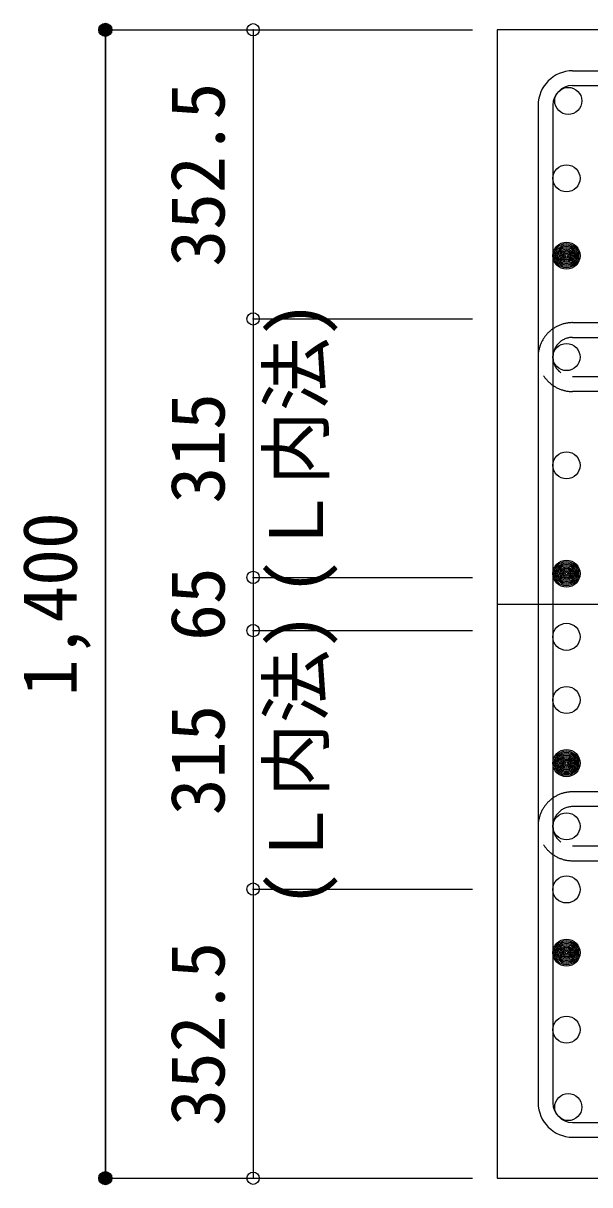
# Model space of a CAD drawing. Units: millimetres at full size, sheet at 1:30. Extents: x -5973 to 5954, y -4195 to 4201.
# Drawn here: x -725 to -35, y -2450 to -1034 of the extents above; entities that cross this region are included whole.
import ezdxf
from ezdxf.enums import TextEntityAlignment as Align

# ---------------------------------------------------------------- set-up
doc = ezdxf.new("R2010")
doc.units = ezdxf.units.MM
doc.header["$LTSCALE"] = 30
doc.header["$PDMODE"] = 32
doc.header["$PDSIZE"] = 15
doc.linetypes.add('CHAIN1', pattern=[8, 5, -1, 1, -1])
doc.linetypes.add('DASHED2', pattern=[3, 2, -1])
for name, color, linetype in [('0-1_躯体線', 2, 'Continuous'), ('0-3_立上り筋', 4, 'Continuous'), ('0-4_フープ筋', 7, 'Continuous'), ('0-7_文字', 4, 'Continuous'), ('0-C', 7, 'DASHED2'), ('0-D_寸法', 4, 'Continuous')]:
    doc.layers.add(name, color=color, linetype=linetype)
doc.styles.add('ＭＳ ゴシック', font='')
doc.styles.get('ＭＳ ゴシック').set_extended_font_data('MS Gothic')

msp = doc.modelspace()

# ---------------------------------------------------------------- linework, layer by layer
at = {"layer": '0-1_躯体線'}
for p, q in [((-147.56, -1042.16), (-147.56, -2442.16)), ((1652.44, -1042.16), (-147.56, -1042.16)), ((-147.56, -2442.16), (213.94, -2442.16))]:
    msp.add_line(p, q, dxfattribs=at)
at = {"layer": '0-3_立上り筋', "color": 3}
for centre in [(-60.87, -1128.86), (-63.06, -1223.21), (-63.06, -1317.57), (-63.06, -1441.16), (-63.06, -1573.16), (-63.06, -1705.16), (-63.06, -1782.16), (-63.06, -1859.16), (-63.06, -1936.16), (-63.06, -2013.16), (-63.06, -2090.16), (-63.06, -2167.16), (-63.06, -2261.11), (-60.87, -2355.47)]:
    msp.add_circle(centre, 16.5, dxfattribs=at)
at = {"layer": '0-3_立上り筋'}
for centre, radius in [((-63.06, -1317.57), 14.85), ((-63.06, -1317.57), 13.2), ((-63.06, -1317.57), 11.55), ((-63.06, -1317.57), 9.9), ((-63.06, -1317.57), 8.25), ((-63.06, -1317.57), 6.6), ((-63.06, -1317.57), 4.95), ((-63.06, -1317.57), 3.3), ((-63.06, -1317.57), 1.65), ((-63.06, -1705.16), 14.85), ((-63.06, -1705.16), 13.2), ((-63.06, -1705.16), 11.55), ((-63.06, -1705.16), 9.9), ((-63.06, -1705.16), 8.25), ((-63.06, -1705.16), 6.6), ((-63.06, -1705.16), 4.95), ((-63.06, -1705.16), 3.3), ((-63.06, -1705.16), 1.65), ((-63.06, -1936.16), 14.85), ((-63.06, -1936.16), 13.2), ((-63.06, -1936.16), 11.55), ((-63.06, -1936.16), 9.9), ((-63.06, -1936.16), 8.25), ((-63.06, -1936.16), 6.6), ((-63.06, -1936.16), 4.95), ((-63.06, -1936.16), 3.3), ((-63.06, -1936.16), 1.65), ((-63.06, -2167.16), 14.85), ((-63.06, -2167.16), 13.2), ((-63.06, -2167.16), 11.55), ((-63.06, -2167.16), 9.9), ((-63.06, -2167.16), 8.25), ((-63.06, -2167.16), 6.6), ((-63.06, -2167.16), 4.95), ((-63.06, -2167.16), 3.3), ((-63.06, -2167.16), 1.65)]:
    msp.add_circle(centre, radius, dxfattribs=at)
at = {"layer": '0-4_フープ筋'}
for p, q in [((-55.56, -1092.16), (1160.44, -1092.16)), ((-55.56, -1110.16), (1160.44, -1110.16)), ((-97.56, -1134.16), (-97.56, -2350.16)), ((-79.56, -1134.16), (-79.56, -2350.16)), ((-55.56, -2374.16), (1160.44, -2374.16)), ((-55.56, -2392.16), (1160.44, -2392.16))]:
    msp.add_line(p, q, dxfattribs=at)
for centre, radius, start, end in [((-55.56, -1134.16), 42, 90, 180), ((-55.56, -1134.16), 24, 90, 180), ((-55.56, -2350.16), 42, 180, 270), ((-55.56, -2350.16), 24, 180, 270)]:
    msp.add_arc(centre, radius, start, end, dxfattribs=at)
at = {"layer": '0-C'}
for p, q in [((-55.56, -1399.16), (8.44, -1399.16)), ((-55.56, -1417.16), (8.44, -1417.16)), ((1160.44, -1465.16), (-55.56, -1465.16)), ((1160.44, -1483.16), (-55.56, -1483.16)), ((1160.44, -1971.16), (-55.56, -1971.16)), ((1160.44, -1989.16), (-55.56, -1989.16)), ((-55.56, -2037.16), (8.44, -2037.16)), ((-55.56, -2055.16), (8.44, -2055.16))]:
    msp.add_line(p, q, dxfattribs=at)
for centre, radius in [((-55.56, -1441.16), 42), ((-55.56, -1441.16), 24), ((-55.56, -2013.16), 42), ((-55.56, -2013.16), 24)]:
    msp.add_arc(centre, radius, 90, 270, dxfattribs=at)
at = {"layer": '0-D_寸法'}
for p, q in [((-624.6, -1042.16), (-444.6, -1042.16)), ((-624.6, -1042.16), (-444.6, -1042.16)), ((-624.6, -1042.16), (-624.6, -2442.16)), ((-624.6, -2442.16), (-624.6, -1042.16)), ((-444.6, -1042.16), (-444.6, -1394.66)), ((-444.6, -1042.16), (-177.56, -1042.16)), ((-444.6, -1394.66), (-177.56, -1394.66)), ((-444.6, -1394.66), (-444.6, -1709.66)), ((-444.6, -1709.66), (-177.56, -1709.66)), ((-444.6, -1709.66), (-444.6, -1774.66)), ((-444.6, -1774.66), (-177.56, -1774.66)), ((-444.6, -1774.66), (-444.6, -2089.66)), ((-444.6, -2089.66), (-177.56, -2089.66)), ((-444.6, -2089.66), (-444.6, -2442.16)), ((-624.6, -2442.16), (-444.6, -2442.16)), ((-444.6, -2442.16), (-177.56, -2442.16)), ((-444.6, -2442.16), (-177.56, -2442.16))]:
    msp.add_line(p, q, dxfattribs=at)
at = {"layer": '0-D_寸法', "linetype": 'CHAIN1'}
msp.add_line((-147.56, -1742.16), (1252.44, -1742.16), dxfattribs=at)
at = {"layer": '0-D_寸法'}
for centre, radius in [((-624.6, -1042.16), 8), ((-624.6, -1042.16), 7.2), ((-624.6, -1042.16), 6.4), ((-624.6, -1042.16), 5.6), ((-624.6, -1042.16), 4.8), ((-624.6, -1042.16), 4), ((-624.6, -1042.16), 3.2), ((-624.6, -1042.16), 2.4), ((-624.6, -1042.16), 1.6), ((-624.6, -1042.16), 0.8), ((-624.6, -2442.16), 8), ((-624.6, -2442.16), 7.2), ((-624.6, -2442.16), 6.4), ((-624.6, -2442.16), 5.6), ((-624.6, -2442.16), 4.8), ((-624.6, -2442.16), 4), ((-624.6, -2442.16), 3.2), ((-624.6, -2442.16), 2.4), ((-624.6, -2442.16), 1.6), ((-624.6, -2442.16), 0.8)]:
    msp.add_circle(centre, radius, dxfattribs=at)
at = {"layer": '0-D_寸法', "color": 7}
for p in [(-624.6, -1042.16), (-444.6, -1042.16), (-444.6, -1394.66), (-444.6, -1709.66), (-444.6, -1774.66), (-444.6, -2089.66), (-624.6, -2442.16), (-444.6, -2442.16)]:
    msp.add_point(p, dxfattribs=at)

# ---------------------------------------------------------------- texts
at = {"layer": '0-7_文字', "style": 'ＭＳ ゴシック'}
for p in [(-339.56, -1731.95), (-339.56, -2112.38)]:
    msp.add_text('(Ｌ内法)', height=65.98, rotation=90, dxfattribs=at).set_placement(p, align=Align.BOTTOM_LEFT)
at = {"layer": '0-D_寸法', "style": 'ＭＳ ゴシック'}
for s, p in [('352.5', (-459.6, -1330.91)), ('315', (-459.6, -1619.66)), ('1,400', (-639.6, -1854.66)), ('65', (-459.6, -1787.16)), ('315', (-459.6, -1999.66)), ('352.5', (-459.6, -2378.41))]:
    msp.add_text(s, height=65.98, rotation=90, dxfattribs=at).set_placement(p, align=Align.BOTTOM_LEFT)

doc.saveas('drawing.dxf')
